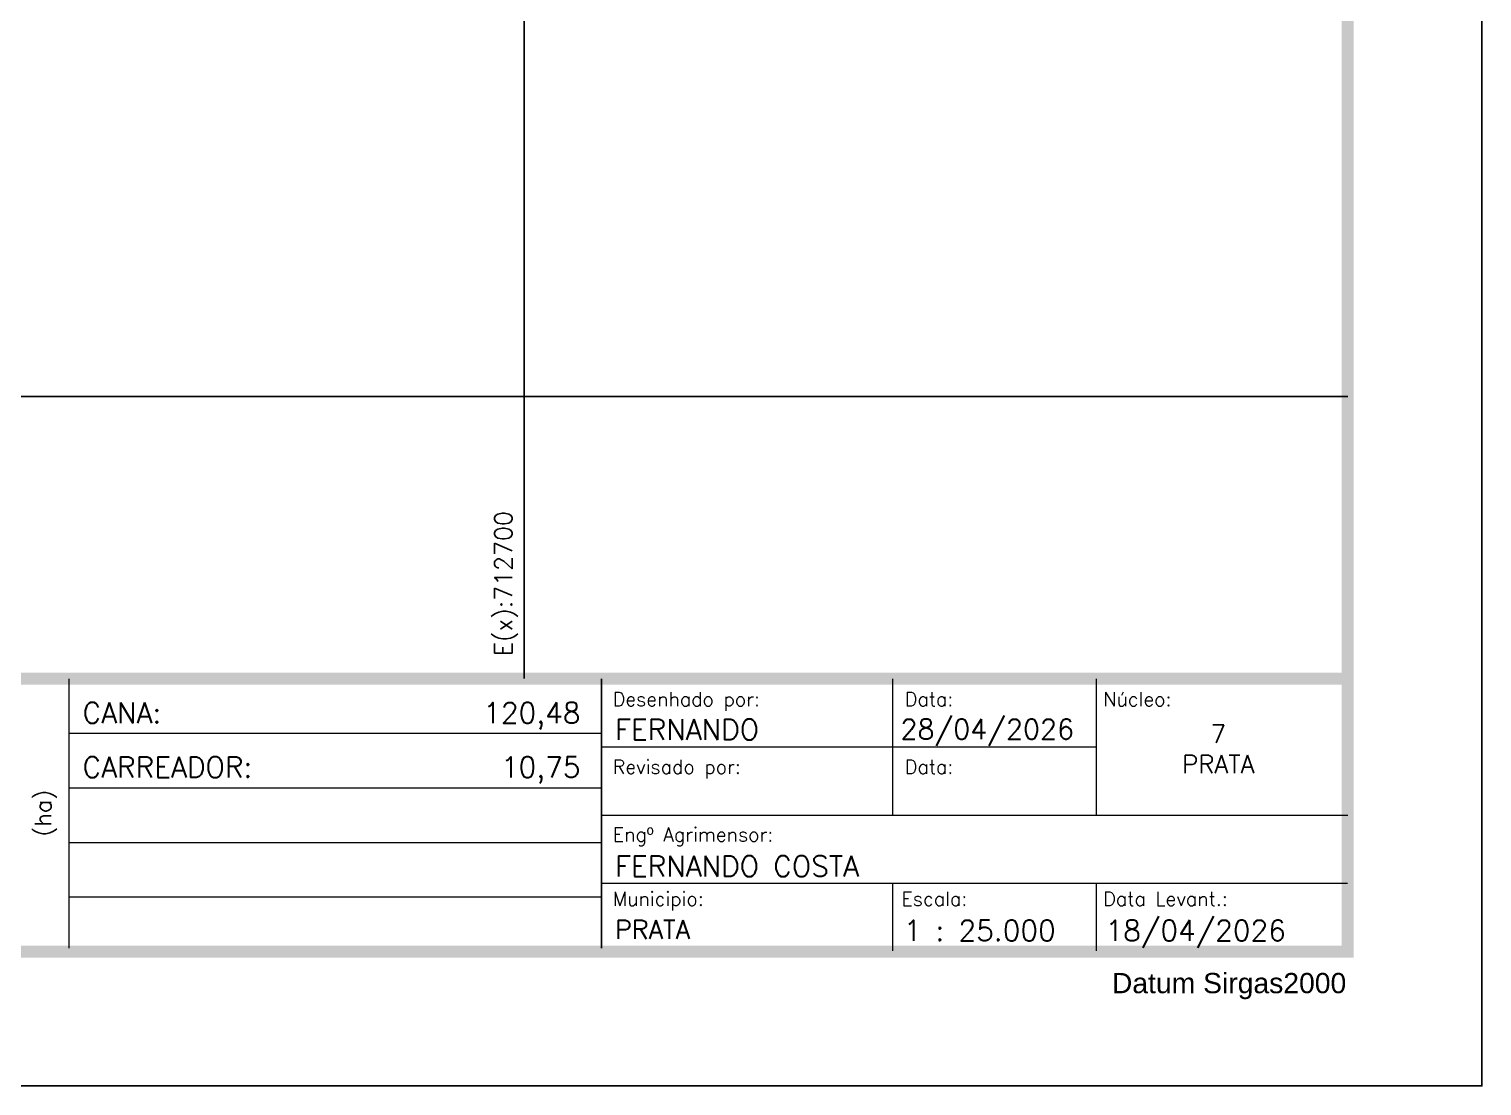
# Model space of a CAD drawing. Header units: metres. Extents: x 711461 to 714408, y 7855790 to 7857874.
# Drawn here: x 713334 to 714408, y 7855790 to 7856572 of the extents above; entities that cross this region are included whole.
import ezdxf
from ezdxf.enums import TextEntityAlignment as Align

# ---------------------------------------------------------------- set-up
doc = ezdxf.new("R2010")
doc.units = ezdxf.units.M
doc.linetypes.add('CONTINUO', pattern=[0])
doc.linetypes.add('LIN0', pattern=[0])
for name, color, linetype in [('MALHA', 8, 'CONTINUO'), ('MARGEM', 7, 'CONTINUO'), ('texto', 7, 'Continuous')]:
    doc.layers.add(name, color=color, linetype=linetype)
doc.styles.add('marcelo', font='arial.ttf')
doc.styles.add('ROMANS', font='romans', dxfattribs={"height": 0.2})
doc.styles.add('SIMPLEX', font='simplex', dxfattribs={"height": 0.2})

msp = doc.modelspace()

# ---------------------------------------------------------------- linework, layer by layer
at = {"layer": 'MALHA'}
for points in [[(713700, 7856091.5), (713700, 7857775)], [(711560.3, 7856300), (714308.8, 7856300)]]:
    msp.add_lwpolyline(points, dxfattribs=at)
at = {"layer": 'MARGEM', "color": 174, "linetype": 'LIN0', "flags": 128}
msp.add_lwpolyline([(714408, 7857874.2), (711461.1, 7857874.2), (711461.1, 7855790.5), (714408, 7855790.5)], close=True, dxfattribs=at)
at = {"layer": 'MARGEM', "color": 174, "linetype": 'LIN0', "const_width": 9.02, "flags": 128}
for points in [[(714308.8, 7857775), (711560.3, 7857775), (711560.3, 7855889.7), (714308.8, 7855889.7)], [(712423.5, 7856091.5), (714308.8, 7856091.5), (714308.8, 7855889.7), (712423.5, 7855889.7)]]:
    msp.add_lwpolyline(points, close=True, dxfattribs=at)
at = {"layer": 'MARGEM', "color": 174, "linetype": 'LIN0', "const_width": 1, "flags": 128}
for points in [[(713363.6, 7856091.5), (713363.6, 7855892.2)], [(713757.2, 7856091.5), (713757.2, 7855892.2)], [(713972.4, 7855990.6), (713972.4, 7856091.5)], [(714123, 7855990.6), (714123, 7856091.5)], [(713363.6, 7856051.1), (713757.2, 7856051.1)], [(713757.2, 7856041), (714123, 7856041)], [(713363.6, 7856010.8), (713757.2, 7856010.8)], [(713757.2, 7855990.6), (714309, 7855990.6)], [(713363.6, 7855970.4), (713757.2, 7855970.4)], [(713757.2, 7855940.2), (714308.9, 7855940.2)], [(713972.4, 7855940.2), (713972.4, 7855890.2)], [(714123, 7855940.2), (714123, 7855890.2)], [(713363.6, 7855930.1), (713757.2, 7855930.1)]]:
    msp.add_lwpolyline(points, dxfattribs=at)

# ---------------------------------------------------------------- texts
at = {"layer": 'MALHA', "linetype": 'CONTINUO', "insert": (713695.4, 7856108.1), "char_height": 12.899, "width": 154.306, "attachment_point": 7, "rotation": 90, "style": 'ROMANS'}
msp.add_mtext('E(x):712700', dxfattribs=at)
at = {"layer": 'texto', "linetype": 'Continuous', "lineweight": 9}
for s, height, style, p in [('Desenhado por:', 10.328, 'SIMPLEX', (713765.5, 7856081.5)), ('Data:', 10.33, 'SIMPLEX', (713981.4, 7856081.5)), ('Núcleo:', 10.33, 'SIMPLEX', (714128.1, 7856081.5)), ('Revisado por:', 10.328, 'SIMPLEX', (713765.5, 7856031.5)), ('Data:', 10.33, 'SIMPLEX', (713981.4, 7856031.5)), ('Engº Agrimensor:', 10.328, 'SIMPLEX', (713765.5, 7855981.5)), ('Municipio:', 10.33, 'SIMPLEX', (713765.5, 7855933.9)), ('Escala:', 10.33, 'SIMPLEX', (713978.9, 7855933.9)), ('Data Levant.:', 10.328, 'SIMPLEX', (714128.1, 7855933.9)), ('Datum Sirgas2000', 14.976, 'marcelo', (714134.5, 7855874))]:
    msp.add_text(s, height=height, dxfattribs=dict(at, style=style)).set_placement(p, align=Align.TOP_LEFT)
at = {"layer": 'texto', "linetype": 'Continuous', "style": 'SIMPLEX'}
for s, height, p in [('CANA:', 15.25, (713373.6, 7856073.8)), ('FERNANDO', 15.25, (713767.2, 7856061.5)), ('28/04/2026', 14.68, (713978.2, 7856061.5)), ('CARREADOR:', 15.25, (713373.6, 7856033.8)), ('FERNANDO COSTA', 15.247, (713767.2, 7855960.5)), ('18/04/2026', 15.25, (714129.8, 7855913)), ('PRATA', 13.77, (713767.2, 7855913)), ('1 : 25.000', 15.25, (713980.6, 7855913))]:
    msp.add_text(s, height=height, dxfattribs=at).set_placement(p, align=Align.TOP_LEFT)
for s, p in [('120,48', (713741.7, 7856073.8)), ('10,75', (713741.7, 7856033.8))]:
    msp.add_text(s, height=15.25, dxfattribs=at).set_placement(p, align=Align.TOP_RIGHT)
for s, height, p in [('7', 13.3, (714213.2, 7856057.4)), ('PRATA', 13.28, (714213.2, 7856034.9))]:
    msp.add_text(s, height=height, dxfattribs=at).set_placement(p, align=Align.TOP_CENTER)
msp.add_text('(ha)', height=12.2, rotation=90, dxfattribs=at).set_placement((713344.4, 7855992.1), align=Align.MIDDLE_CENTER)

doc.saveas('drawing.dxf')
